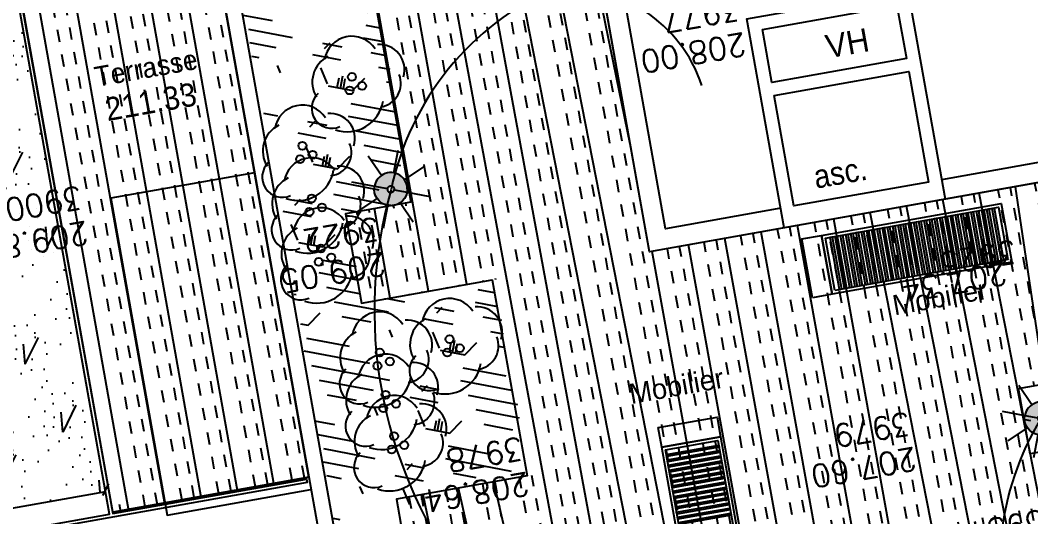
# Model space of a CAD drawing. Extents: x -2313930 to 3286427, y -3858277 to 2572692.
# Drawn here: x -5180 to -3658, y 3265 to 4014 of the extents above; entities that cross this region are included whole.
import ezdxf
from ezdxf.enums import TextEntityAlignment as Align
from ezdxf.lldxf.tags import DXFTag

# ---------------------------------------------------------------- set-up
doc = ezdxf.new("R2010")
doc.units = 0
doc.layers.add('_GAZELEC-RESERVATION 2', color=132, linetype='Continuous', lineweight=18)
doc.layers.add('Fond topo - P', color=252, linetype='Continuous', lineweight=50)
for name, color, linetype, plot in [('Fond topo - N', 252, 'Continuous', False), ('Fond topo - NCACHE', 252, 'Continuous', False), ('Fond topo - ZCACHE', 252, 'Continuous', False)]:
    doc.layers.add(name, color=color, linetype=linetype, plot=plot)
for name, color, linetype in [('Fond topo - Z_500', 252, 'Continuous'), ('prlm-VRD', 2, 'Continuous'), ('SA - arbuste', 252, 'Continuous'), ('SA - bât A-B', 252, 'Continuous'), ('SA - couvre sol', 252, 'Continuous'), ('SA - ECL-réso', 252, 'Eclairage public'), ('SA - platelage bois', 252, 'Continuous'), ('SA - végétation basse', 252, 'Continuous')]:
    doc.layers.add(name, color=color, linetype=linetype)
doc.styles.add('Arial', font='arial.ttf')
doc.styles.add('Lignes', font='arial.ttf', dxfattribs={"height": 0.35})
doc.styles.add('SIMPLEX', font='simplex_.ttf', dxfattribs={"height": 1.25})
tags = doc.linetypes.add('CACHE2', pattern=[4.762499928474426, 3.174999952316284, -1.587499976158142]).pattern_tags.tags
tags[6:7] = [DXFTag(74, 4), DXFTag(75, 0), DXFTag(340, '0'), DXFTag(46, 0.0), DXFTag(50, 0.0), DXFTag(44, 0.0), DXFTag(45, 0.0)]
tags[4:5] = [DXFTag(74, 4), DXFTag(75, 0), DXFTag(340, '0'), DXFTag(46, 0.0), DXFTag(50, 0.0), DXFTag(44, 0.0), DXFTag(45, 0.0)]
tags = doc.linetypes.add('Eclairage public', pattern='A,5,-0.25,["ECL",Lignes,S=1,R=0,X=0,Y=-0.18],-1.25', length=6.5).pattern_tags.tags
tags[15:16] = [DXFTag(74, 4), DXFTag(75, 0), DXFTag(340, '0'), DXFTag(46, 0.0), DXFTag(50, 0.0), DXFTag(44, 0.0), DXFTag(45, 0.0)]
tags[4:5] = [DXFTag(74, 4), DXFTag(75, 0), DXFTag(340, '0'), DXFTag(46, 0.0), DXFTag(50, 0.0), DXFTag(44, 0.0), DXFTag(45, 0.0)]
pattern_1 = [(280.4264001144857, (-277130161.1279894, -473864756.7787022), (55.32121061969438, 10.17969329456503), []), (280.4264001144857, (-277130142.6875859, -473864753.3854711), (55.32121061969438, 10.17969329456503), [18.75, -18.75]), (280.4264001144857, (-277130124.2471823, -473864749.99224), (55.32121061969438, 10.17969329456503), [18.75, -18.75])]
pattern_2 = [(349.2763985886067, (-277130161.1279894, -473864756.7787022), (22.32856350872324, 117.9043497231417), [37.5000005625, -202.5000030375]), (79.27639858860677, (-277130147.3110734, -473864759.3953308), (-235.8086994462835, 44.65712701744649), [15.000000225, -105.000001575]), (79.27639858860677, (-277130138.0997961, -473864761.1397498), (-235.8086994462835, 44.65712701744649), [15.000000225, -105.000001575]), (79.27639858860677, (-277130142.7054347, -473864760.2675403), (-235.8086994462835, 44.65712701744649), [18.75000028125, -101.25000151875]), (112.9664661186067, (-277130151.916716, -473864758.5231205), (-191.1515722884832, 280.4658259369293), [12.00000018, -420.7461593111922]), (45.58633105860677, (-277130133.4941673, -473864762.0119574), (22.32856353476547, 117.9043498154048), [12.00000018, -420.7461593111923]), (45.58633105860677, (-277130124.2828801, -473864763.7563783), (22.32856353476547, 117.9043498154048), [26.00000039, -406.6661590999923]), (112.9664661186067, (-277130161.1279894, -473864756.7787022), (-191.1515722884832, 280.4658259369293), [26.00000039, -406.6661590999922]), (349.2763985886067, (-277130073.3609553, -473864750.4999832), (22.32856350872324, 117.9043497231417), [44.42455106636825, -195.5754525336318]), (349.2763985886067, (-277130085.1249766, -473864728.4255323), (22.32856350872324, 117.9043497231417), [82.81008944215131, -56.09585564143782, 43.07431864611476, -58.01973967029608]), (349.2763985886067, (-277130096.7337571, -473864706.3804808), (22.32856350872324, 117.9043497231417), [119.4799495921992, -46.28746189431191, 29.47870124218051, -44.75389087130835]), (349.2763985886067, (-277130108.4191755, -473864684.3209158), (22.32856350872324, 117.9043497231417), [100.4611429069171, -139.5388606930829]), (349.2763985886067, (-277130104.5097786, -473864665.2146754), (22.32856350872324, 117.9043497231417), [65.56973938354608, -174.4302642164539])]

# ---------------------------------------------------------------- blocks, each defined once
blk = doc.blocks.new('Candélabre', base_point=(-13.42592592600001, -9.391534390999993))
for points in [[(-13.67592592600001, -9.391534390999993, -1), (-13.17592592600001, -9.391534390999993), (-13.37592592600001, -9.391534390999993, 1), (-13.475925926, -9.391534390999993)], [(-13.67592592600001, -9.391534390999993, -1), (-13.17592592600001, -9.391534390999993), (-13.37592592600001, -9.391534390999993, 1), (-13.475925926, -9.391534390999993)], [(-13.67592592600001, -9.391534390999993), (-13.475925926, -9.391534390999993, 1), (-13.37592592600001, -9.391534390999993), (-13.17592592600001, -9.391534390999993, -1)], [(-13.67592592600001, -9.391534390999993), (-13.475925926, -9.391534390999993, 1), (-13.37592592600001, -9.391534390999993), (-13.17592592600001, -9.391534390999993, -1)]]:
    blk.add_hatch(color=250).paths.add_polyline_path(points)
at = {"linetype": 'Continuous', "flags": 128}
for points in [[(-13.42592592600001, -9.141534390999993), (-13.42592592600001, -8.791534391999988)], [(-13.60270262100001, -9.214757695999992), (-13.850189994, -8.967270322999994)], [(-13.24914923200001, -9.214757696999996), (-13.001661857, -8.96727032199999)], [(-14.02592592600001, -9.391534390999993), (-13.67592592600001, -9.391534390999993)], [(-13.17592592600001, -9.391534390999993), (-12.825925927, -9.391534390999993)], [(-13.85018999600001, -9.815798461), (-13.60270262200001, -9.568311086999998)], [(-13.00166185800001, -9.815798458999993), (-13.249149231, -9.568311085999994)], [(-13.42592592600001, -9.991534390999988), (-13.42592592600001, -9.641534390999993)]]:
    blk.add_lwpolyline(points, dxfattribs=at)
for points in [[(-13.67592592600001, -9.391534390999993), (-13.475925926, -9.391534390999993, -1), (-13.37592592600001, -9.391534390999993), (-13.17592592600001, -9.391534390999993, 1)], [(-13.67592592600001, -9.391534390999993), (-13.475925926, -9.391534390999993, 1), (-13.37592592600001, -9.391534390999993), (-13.17592592600001, -9.391534390999993, -1)]]:
    blk.add_lwpolyline(points, format="xyb", close=True, dxfattribs=at)
blk = doc.blocks.new('PTOPO')
at = {"layer": 'Fond topo - NCACHE', "style": 'SIMPLEX'}
blk.add_attdef('MAT', text='', height=0.34, dxfattribs=at).set_placement((0.09999999986030161, -0.09999999962747097), align=Align.TOP_LEFT)
at = {"layer": 'Fond topo - ZCACHE', "style": 'SIMPLEX'}
blk.add_attdef('ALT', (0.09999999986030161, 0.09999999962747097), '', height=0.34, dxfattribs=at)
blk = doc.blocks.new('A$C1F970F0F')
at = {"layer": 'SA - couvre sol'}
h = blk.add_hatch(dxfattribs=at)
h.set_pattern_fill('PELOUSE6', color=256, scale=20.0000003, angle=-10.72360141139323, style=0, pattern_type=2)
h.set_pattern_definition(pattern_2)
h.paths.add_polyline_path([(-4530.741633449554, 2455.926691246847), (-4867.580476492296, 4346.064681598684), (-4492.490680951018, 4412.908908219637), (-4468.981122882024, 4280.987338359439), (-4647.173052249411, 4249.232004214435), (-4585.76748988437, 3904.660738842532), (-4684.216422805634, 3887.116292478393), (-4660.177072840863, 3752.221847930361), (-4463.279206866626, 3787.310740728484), (-4410.645867672823, 3491.963941874403), (-4607.543733624184, 3456.875049071948), (-4589.999287218625, 3358.426116119144), (-4491.550354280032, 3375.970562574789), (-4456.461461509119, 3179.072696582007), (-4554.910394430382, 3161.528250217867), (-4502.277055231032, 2866.181451267949), (-4108.481323419815, 2936.359236890188), (-4073.392430608696, 2739.461370984579), (-4368.739229498649, 2686.828031726479), (-4333.844448654861, 2491.019406444888)])
h = blk.add_hatch(dxfattribs=at)
h.set_pattern_fill('PELOUSE6', color=256, scale=20.0000003, angle=-10.72360141139323, style=0, pattern_type=2)
h.set_pattern_definition(pattern_2)
h.paths.add_polyline_path([(-3298.165509577112, 2675.607043131192), (-3333.056756284105, 2871.395554203723), (-3431.982729456081, 2853.766095122478), (-3467.0716222672, 3050.663961028087), (-3368.145649112554, 3068.293420017826), (-3403.234541883467, 3265.191286010609), (-3797.030273717561, 3195.013500392702), (-3814.574720123121, 3293.462433345506), (-3519.227921227619, 3346.095772507767), (-3554.31681402141, 3542.993638504882), (-3652.765747051507, 3525.449192066567), (-3670.310193457068, 3623.898125019371), (-3473.412327505706, 3658.987017821825), (-3526.045666699509, 3954.333816675906), (-3427.59673366941, 3971.878263114222), (-3199.716966173931, 2693.153391904228)])
at = {"layer": 'SA - platelage bois'}
h = blk.add_hatch(dxfattribs=at)
h.set_pattern_fill('PASSERELLE', color=256, scale=150, angle=-79.57359988551433, style=0, pattern_type=2)
h.set_pattern_definition(pattern_1)
h.paths.add_polyline_path([(-4335.267744219151, 4440.927387803801), (-4492.490680990537, 4412.908908511484), (-4468.981122882024, 4280.987338359439), (-4647.173052249411, 4249.232004214435), (-4585.76748988437, 3904.660738842532), (-4684.216422805634, 3887.116292478393), (-4660.177072840863, 3752.221847930361), (-4463.279206866626, 3787.310740728484), (-4410.645867672823, 3491.963941874403), (-4607.543733624184, 3456.875049071948), (-4589.999287218625, 3358.426116119144), (-4491.550354280032, 3375.970562574789), (-4456.461461509119, 3179.072696582007), (-4554.910394430382, 3161.528250217867), (-4537.365948024823, 3063.079317265063), (-4143.570216190728, 3133.25710288297), (-4064.620207443004, 2690.236904562595), (-4261.518073302859, 2655.14801174281), (-4270.290296560057, 2704.372478182124), (-4368.739229498649, 2686.828031726479), (-4333.843767498192, 2491.015584049302), (-3298.165509577112, 2675.607043131192), (-3324.284533135743, 2822.171087690233), (-3718.080264969837, 2751.993302072327), (-3726.852488209704, 2801.217768603146), (-3431.982729456081, 2853.766095122478), (-3467.0716222672, 3050.663961028087), (-3761.941380923771, 2998.115634395587), (-3814.574720123121, 3293.462433345506), (-3519.227921227619, 3346.095772507767), (-3554.31681402141, 3542.993638504882), (-3652.765747051507, 3525.449192066567), (-3670.310193457068, 3623.898125019371), (-3473.412327505706, 3658.987017821825), (-3526.045666699509, 3954.333816675906), (-4226.313273780827, 3829.540107731822)])
h = blk.add_hatch(dxfattribs=at)
h.set_pattern_fill('PASSERELLE', color=256, scale=150, angle=-79.57359988551433, style=0, pattern_type=2)
h.set_pattern_definition(pattern_1)
h.paths.add_polyline_path([(-5173.93547457107, 4218.407344270288), (-5034.359019091333, 3435.187811647954), (-4739.445304348425, 3490.251359636215), (-4878.588675675568, 4271.040683432549)])
at = {"layer": 'SA - végétation basse'}
h = blk.add_hatch(dxfattribs=at)
h.set_pattern_fill('PELOUSE3', color=256, scale=30.0000012, angle=-10.72360141139323, style=0, pattern_type=2)
h.set_pattern_definition([(63.75228758860676, (-277130161.1279894, -473864756.7787022), (-23.45095126548362, 279.2401461521268), [45.00000179999999, -235.223134908925]), (63.75228758860676, (-277130070.6913459, -473864682.3057902), (-23.45095126548362, 279.2401461521268), [45.00000179999999, -235.223134908925]), (63.75228758860676, (-277129980.2547024, -473864607.8328782), (-23.45095126548362, 279.2401461521268), [45.00000179999999, -235.223134908925]), (94.80050958860676, (-277130161.1279894, -473864756.7787022), (-147.3804408980185, 27.9107051026506), [30.00000119999999, -250.223135508925]), (94.80050958860676, (-277130070.6913459, -473864682.3057902), (-147.3804408980185, 27.9107051026506), [30.00000119999999, -250.223135508925]), (94.80050958860676, (-277129980.2547024, -473864607.8328782), (-147.3804408980185, 27.9107051026506), [30.00000119999999, -250.223135508925]), (349.2763985886067, (-277130150.4254121, -473864748.9555228), (90.43664346942202, 74.47291196122701), [0, -150.000006]), (349.2763985886067, (-277130128.2907439, -473864741.178331), (90.43664346942202, 74.47291196122701), [0, -150.000006]), (349.2763985886067, (-277130131.1123402, -473864724.186572), (90.43664346942202, 74.47291196122701), [0, -150.000006]), (349.2763985886067, (-277130107.9907268, -473864726.3211191), (90.43664346942202, 74.47291196122701), [0, -150.000006]), (349.2763985886067, (-277130114.7958684, -473864688.3802859), (90.43664346942202, 74.47291196122701), [0, -150.000006]), (349.2763985886067, (-277130145.871033, -473864715.8131706), (90.43664346942202, 74.47291196122701), [0, -150.000006]), (349.2763985886067, (-277130146.4181992, -473864709.3189448), (90.43664346942202, 74.47291196122701), [0, -150.000006]), (349.2763985886067, (-277130146.4030777, -473864682.394556), (90.43664346942202, 74.47291196122701), [0, -150.000006]), (349.2763985886067, (-277130175.4900693, -473864748.6971968), (90.43664346942202, 74.47291196122701), [0, -150.000006]), (349.2763985886067, (-277130174.2875769, -473864733.9636422), (90.43664346942202, 74.47291196122701), [0, -150.000006]), (349.2763985886067, (-277130189.2665902, -473864747.5843463), (90.43664346942202, 74.47291196122701), [0, -150.000006]), (349.2763985886067, (-277130188.2321773, -473864725.3383205), (90.43664346942202, 74.47291196122701), [0, -150.000006]), (349.2763985886067, (-277130175.8128164, -473864713.4801186), (90.43664346942202, 74.47291196122701), [0, -150.000006]), (349.2763985886067, (-277130177.2053921, -473864699.0031776), (90.43664346942202, 74.47291196122701), [0, -150.000006]), (349.2763985886067, (-277130185.5838336, -473864679.4629427), (90.43664346942202, 74.47291196122701), [0, -150.000006]), (349.2763985886067, (-277130158.2804474, -473864698.11404), (90.43664346942202, 74.47291196122701), [0, -150.000006]), (349.2763985886067, (-277130203.1613337, -473864706.8047658), (90.43664346942202, 74.47291196122701), [0, -150.000006]), (349.2763985886067, (-277130212.652973, -473864733.433686), (90.43664346942202, 74.47291196122701), [0, -150.000006]), (349.2763985886067, (-277130184.8232839, -473864761.1398489), (90.43664346942202, 74.47291196122701), [0, -150.000006]), (349.2763985886067, (-277130166.9053067, -473864770.5176433), (90.43664346942202, 74.47291196122701), [0, -150.000006]), (349.2763985886067, (-277130182.8034158, -473864783.9612368), (90.43664346942202, 74.47291196122701), [0, -150.000006]), (349.2763985886067, (-277130135.5774301, -473864791.408701), (90.43664346942202, 74.47291196122701), [0, -150.000006]), (349.2763985886067, (-277130151.59432, -473864765.1885123), (90.43664346942202, 74.47291196122701), [0, -150.000006]), (349.2763985886067, (-277130132.6665843, -473864764.2846365), (90.43664346942202, 74.47291196122701), [0, -150.000006])])
h.paths.add_polyline_path([(-5619.730963426575, 4212.02499725101), (-5191.837471745217, 4288.279296829281), (-5045.695815772919, 3468.21978819995), (-5473.51785215602, 3391.978222540431)])
at = {"layer": 'SA - arbuste', "ltscale": 0.800000011920929}
for centre in [(-4674.51565389294, 4093.340562589161), (-4659.081272400595, 4079.760968968443), (-4677.990261820582, 4073.052746747893), (-4749.073727792731, 3989.572516304966), (-4752.548335720372, 3969.284700463697), (-4733.639346300385, 3975.992922684248), (-4735.03578980674, 3910.206247288848), (-4719.601408314395, 3896.626653668131), (-4738.510397734382, 3889.91843144758), (-4721.03924842923, 3834.885069541161), (-4705.604866919555, 3821.305476011948), (-4724.513856356872, 3814.597253699892), (-4527.321608269306, 3698.07524560552), (-4632.59426815174, 3678.021523304503), (-4511.88722677696, 3684.495651984803), (-4617.159886659394, 3664.441929683785), (-4530.796216214277, 3677.787429672746), (-4636.068876079382, 3657.733707463235), (-4623.658505609221, 3614.344604642291), (-4627.133113536863, 3594.056788801023), (-4608.224124116875, 3600.765011021573), (-4610.979203864042, 3551.958245270849), (-4614.453811791684, 3531.670429429581), (-4595.544822371696, 3538.378651650132)]:
    blk.add_circle(centre, 6, dxfattribs=at)
at = {"layer": 'SA - arbuste', "ltscale": 0.6399999856948853}
for centre, radius, start, end in [((-4674.627551410949, 4112.936088952149), 41.674688, 32.90494467775616, 171.122222747956), ((-4633.021522029882, 4104.364449390576), 37.72767999999999, 342.9842594908044, 94.63470461757107), ((-4691.024584232884, 4085.489807676705), 43.180544, 116.3248626312973, 211.8320556308634), ((-4636.354706313675, 4083.361419451466), 35.676672, 277.8831336789501, 22.28760147896251), ((-4704.707870281487, 4046.103432866032), 30.327872, 133.2696686423436, 293.7521367830749), ((-4749.185625310739, 4009.168042667953), 41.674688, 32.90494467775616, 171.1222224813845), ((-4681.476664167163, 4065.492627088513), 54.727168, 251.0377365523678, 350.7437825057393), ((-4707.579595929672, 4000.59640310638), 37.72767999999999, 342.9842594908044, 94.63470461757107), ((-4765.582658155551, 3981.721761396842), 43.180544, 116.3248626312973, 211.8320556308634), ((-4710.912780236341, 3979.593373171603), 35.676672, 277.8831336789501, 22.28760178340445), ((-4779.265944181276, 3942.335386581836), 30.327872, 133.2696683174558, 293.7521367830749), ((-4735.147687342078, 3929.80177356033), 41.674688, 32.90494467775616, 171.1222224813845), ((-4693.541657961011, 3921.230133998757), 37.72767999999999, 342.9842594908044, 94.63470461757107), ((-4756.03473808983, 3961.72458080865), 54.727168, 251.0377364883117, 350.7437825057393), ((-4751.544720169561, 3902.355492380724), 43.180544, 116.3248626312973, 211.8320556308634), ((-4696.87484225035, 3900.227104155485), 35.676672, 277.8831336789501, 22.28760178340445), ((-4765.228006212615, 3862.969117474213), 30.327872, 133.2696686423436, 293.7521367830749), ((-4721.151145947239, 3854.480595904148), 41.674688, 32.90494467775616, 171.1222224813845), ((-4679.545116566172, 3845.908956342575), 37.72767999999999, 342.9842594908044, 94.63470469373227), ((-4741.99680010384, 3882.358311792532), 54.727168, 251.0377364883117, 350.7437825057393), ((-4737.54817879205, 3827.034314633037), 43.180544, 116.3248626312973, 211.8320556308634), ((-4682.87830087284, 3824.905926407798), 35.676672, 277.8831336789501, 22.28760178340445), ((-4751.231464840652, 3787.647939822364), 30.327872, 133.2696686423436, 293.7521365777301), ((-4728.00025872633, 3807.037134044845), 54.727168, 251.0377364883117, 350.7437829327423), ((-4527.433505804644, 3717.670771877002), 41.674688, 32.90494467775616, 171.1222224813845), ((-4485.827476423578, 3709.099132315429), 37.72767999999999, 342.9842594908044, 94.63470461757107), ((-4632.706165669748, 3697.617049667491), 41.674688, 32.90494467775616, 171.1222224813845), ((-4591.100136306011, 3689.045410014412), 37.72767999999999, 342.9842594908044, 94.63470461757107), ((-4543.830538649456, 3690.22449060589), 43.180544, 116.3248626312973, 211.8320556308634), ((-4649.10319851456, 3670.17076839638), 43.180544, 116.3248626312973, 211.8320556308634), ((-4489.160660712916, 3688.096102472157), 35.676672, 277.883133562608, 22.28760147896251), ((-4623.77040312723, 3633.940131005279), 41.674688, 32.90494450850222, 171.122222747956), ((-4594.43332059535, 3668.04238017114), 35.676672, 277.8831336789501, 22.28760178340445), ((-4557.513824675181, 3650.838115790885), 30.327872, 133.2696683174558, 293.7521367830749), ((-4582.164373769039, 3625.368491448038), 37.72767999999999, 342.9842594908044, 94.63470469373227), ((-4534.282618583735, 3670.227310017699), 54.727168, 251.0377364883117, 350.7437827194919), ((-4662.786484540286, 3630.784393581374), 30.327872, 133.2696683174558, 293.7521367830749), ((-4640.167435972041, 3606.493849734167), 43.180544, 116.3248626312973, 211.8320556308634), ((-4639.555278448839, 3650.173587808187), 54.727168, 251.0377364883117, 350.7437825057393), ((-4611.09110138205, 3571.553771633837), 41.674688, 32.90494450850222, 171.122222747956), ((-4585.497558052831, 3604.365461508928), 35.676672, 277.8831336789501, 22.28760178340445), ((-4569.485072000984, 3562.982132072264), 37.72767999999999, 342.9842594908044, 94.63470469373227), ((-4653.850722020643, 3567.107474923494), 30.327872, 133.2696686423436, 293.7521365777301), ((-4627.488134226862, 3544.107490362726), 43.180544, 116.3248626312973, 211.8320557992154), ((-4630.619515906321, 3586.496669145975), 54.727168, 251.0377365152544, 350.7437825057393), ((-4572.818256307652, 3541.979102137487), 35.676672, 277.8831336789501, 22.28760178340445), ((-4641.171420252587, 3504.72111554772), 30.327872, 133.2696686423436, 293.7521365777301), ((-4617.940214161141, 3524.110309774534), 54.727168, 251.0377364883117, 350.7437829327423)]:
    blk.add_arc(centre, radius, start, end, dxfattribs=at)
at = {"layer": 'SA - bât A-B', "linetype": 'Continuous', "ltscale": 2.539999961853027, "elevation": 9.999999999999998e-08, "flags": 128}
for points in [[(-4891.208220167493, 4341.854014492964), (-4550.158628513374, 2428.087821803657), (-3171.873868801296, 2673.710017606947), (-3404.319882600679, 3978.057930172946), (-2379.562068281582, 4160.679690604004), (-2625.183937557962, 5538.9626177042), (-5028.226891870663, 5110.720795591417), (-4919.630223348451, 4501.341285905692)], [(-4870.387587714489, 4361.816510965448), (-4530.741633449554, 2455.926691246847), (-3199.716966173931, 2693.153391904228), (-3432.158289101265, 3997.474982045343), (-2407.400474873673, 4180.096742493728), (-2644.601016008993, 5511.124216758372), (-5000.388478969709, 5091.303708193815), (-4893.195368027506, 4489.800123754009)], [(-4028.476644085583, 3895.268947438105), (-4202.042121845539, 3864.33808688549), (-4305.733258376407, 4446.190687121713), (-3536.551398338173, 4583.265508594228), (-3432.860261692925, 4001.412908336342), (-3786.3293732782, 3938.421673270128)], [(-3519.227921227619, 3346.095772507767), (-3554.31681402141, 3542.993638504882), (-3652.765747051507, 3525.449192066567), (-3670.310193457068, 3623.898125019371), (-3473.412327505706, 3658.987017821825), (-3526.045673387598, 3954.333854435716), (-4226.313273780827, 3829.540107731822), (-4335.267744219151, 4440.927387803801), (-4492.490680990537, 4412.908908511484), (-4468.981122882024, 4280.987338359439), (-4647.173052249411, 4249.232004214435), (-4585.767489775534, 3904.660738916708), (-4684.216422788304, 3887.116292569898), (-4660.177072840863, 3752.221847930361), (-4463.279206866626, 3787.310740728484), (-4410.645867672823, 3491.963941874403), (-4607.543733624184, 3456.875049071948), (-4589.999287218625, 3358.426116119144)]]:
    blk.add_lwpolyline(points, dxfattribs=at)
at = {"layer": 'SA - bât A-B', "ltscale": 2.539999961853027, "elevation": 9.999999999999998e-08, "flags": 128}
for points in [[(-4880.606287056421, 4282.362310870307), (-4879.72906472349, 4277.439864101785), (-5175.074775250284, 4224.800417823336), (-5034.359019091333, 3435.187811647954), (-4742.95190375203, 3487.125357388083), (-4742.0746814191, 3482.202910619562), (-5506.038401039833, 3346.058006703334), (-5506.9156234303, 3350.980453293176), (-5039.702805419353, 3434.235493811883), (-5325.847200644801, 5039.906584612185), (-5793.058930253068, 4956.64543678128), (-5793.936152585999, 4961.567883549801), (-5026.033836163125, 5098.414679262473), (-5025.156613887041, 5093.492232694292), (-5320.502392487839, 5040.853168600118), (-5175.951997384936, 4229.722863511644)], [(-5319.786993428183, 5005.90032837553), (-5325.846112407806, 5039.900477426152), (-5793.053067816459, 4956.612540485261), (-5506.909760993689, 3350.947556997156), (-5039.702805510859, 3434.235493829213), (-5045.76192449048, 3468.235642879835), (-5473.589306774858, 3391.965484701508), (-5747.614375747221, 4929.630170014192)], [(-5173.93547457107, 4218.407344270288), (-4878.588675675568, 4271.040683432549), (-4739.445304348425, 3490.251359636215), (-5034.79210323838, 3437.618020378115)]]:
    blk.add_lwpolyline(points, close=True, dxfattribs=at)
at = {"layer": 'SA - bât A-B', "linetype": 'Continuous', "ltscale": 2.539999961853027, "elevation": 9.999999999999998e-08, "flags": 128}
for points in [[(-3398.062247843995, 3977.141562340628), (-4226.31346780538, 3829.540073100857), (-4340.531272225337, 4470.462033117427), (-3512.280052338127, 4618.063522466034)], [(-3781.066039388073, 3908.886993342867), (-4023.213310178128, 3865.734267602349), (-4079.355542407167, 4180.770874516427), (-3837.20827163999, 4223.923600261277)], [(-4056.156866521282, 4164.589977156893), (-3853.389169009403, 4200.724924448354), (-3839.178168021391, 4120.981292505408), (-4041.945865647653, 4084.846345235608)], [(-4038.436976366541, 4065.156558645047), (-3835.669278780485, 4101.291505827674), (-3806.019159923178, 3934.912783951928), (-4008.786857435058, 3898.777836660467)], [(-3951.25315903725, 3765.810124615847), (-3967.043160793589, 3854.414164319123), (-3696.308595148335, 3902.661391941519), (-3680.518593391995, 3814.057352238242)], [(-3947.207934787789, 3771.609793610367), (-3961.243491820732, 3850.36893995528), (-3700.353819512177, 3896.861722968661), (-3686.318262364854, 3818.102576602085)], [(-3766.883790525954, 3803.745106756117), (-3780.919347667731, 3882.504253026855), (-3777.965879628872, 3883.030586459264), (-3763.930322573054, 3804.271440110017)], [(-3759.00787587628, 3805.148662314355), (-3773.043433006274, 3883.907808772436), (-3770.089965058921, 3884.434142222175), (-3756.054407911596, 3805.674995855599)], [(-3751.131961306328, 3806.552218077265), (-3765.167518362146, 3885.311364426511), (-3762.214050409245, 3885.837697780412), (-3748.178493267468, 3807.078551509675)], [(-3743.25604664487, 3807.955773822847), (-3757.291603792195, 3886.714920189422), (-3754.338135747788, 3887.241253525993), (-3740.302578606011, 3808.482107255256)], [(-3735.380131983414, 3809.359329568428), (-3749.415689130738, 3888.118475935004), (-3746.462221086331, 3888.644809271575), (-3732.426664053389, 3809.88566292666)], [(-3727.504217339285, 3810.762885222503), (-3741.53977446928, 3889.522031680584), (-3738.586306516379, 3890.048365034485), (-3724.550749409262, 3811.289218580736)], [(-3719.628302677829, 3812.166440968084), (-3733.663859825152, 3890.92558733466), (-3730.710391872252, 3891.451920688561), (-3716.674834724927, 3812.692774321984)], [(-3711.752388107877, 3813.569996730995), (-3725.787945140819, 3892.329143075909), (-3722.834477210794, 3892.855476434142), (-3708.79892006347, 3814.096330067566)], [(-3703.876473463749, 3814.97355238507), (-3717.912030611073, 3893.732698751646), (-3714.958562549337, 3894.259032179723), (-3700.923005402013, 3815.499885813147)], [(-3696.000558819621, 3816.377108039146), (-3710.036115944068, 3895.136254401389), (-3707.08264788788, 3895.662587925304), (-3693.047090849391, 3816.903441484552)], [(-3853.518851572532, 3788.305993890421), (-3867.554408696979, 3867.065140252664), (-3864.600940675449, 3867.591473593568), (-3850.565383528125, 3788.832327226992)], [(-3845.642936888198, 3789.70954963167), (-3859.678494035522, 3868.468695998245), (-3856.725025991116, 3868.995029334817), (-3842.689468958174, 3790.235882989902)], [(-3837.76702224407, 3791.113105285745), (-3851.802579374065, 3869.872251743826), (-3848.84911144404, 3870.398585102059), (-3834.813554314045, 3791.639438643978)], [(-3829.891107582613, 3792.516661031326), (-3843.926664747266, 3871.275807306396), (-3840.973196777036, 3871.802140751803), (-3826.937639652589, 3793.042994389559)], [(-3822.01519302999, 3793.920216702731), (-3836.050750085808, 3872.679363051977), (-3833.097282115579, 3873.205696497384), (-3819.061724991131, 3794.44655013514)], [(-3814.139278385863, 3795.323772356806), (-3828.174835515858, 3874.082918814888), (-3825.22136747145, 3874.609252151459), (-3811.185810306798, 3795.850105876389)], [(-3806.263363724405, 3796.727328102388), (-3820.29892087173, 3875.486474468963), (-3817.345452827323, 3876.012807805534), (-3803.309895777052, 3797.253661552126)], [(-3798.387449062949, 3798.130883847969), (-3812.423006210272, 3876.890030214545), (-3809.469538257372, 3877.416363568445), (-3795.433981110047, 3798.65721720187)], [(-3790.511534401491, 3799.53443959355), (-3804.547091525939, 3878.293585955794), (-3801.593623595914, 3878.819919314026), (-3787.558066448591, 3800.06077294745)], [(-3782.635619848868, 3800.937995264955), (-3796.671176864481, 3879.697141701375), (-3793.717708934457, 3880.223475059608), (-3779.682151804462, 3801.464328601526)], [(-3774.759705187412, 3802.341551010536), (-3788.79526231186, 3881.10069737278), (-3785.841794290329, 3881.627030713683), (-3771.806237143004, 3802.867884347107)], [(-3980.787838978724, 3760.546790775805), (-3996.577840660887, 3849.150830370247), (-3967.043160793589, 3854.414164319123), (-3951.25315903725, 3765.810124615847)], [(-3940.153912504727, 3772.866881003063), (-3954.189469652051, 3851.626027369638), (-3951.236001722026, 3852.15236072787), (-3937.200444557373, 3773.393214452801)], [(-3932.277997957652, 3774.270436770305), (-3946.313554990594, 3853.029583115219), (-3943.360087060569, 3853.555916473452), (-3929.324529913245, 3774.796770106876)], [(-3924.402083290647, 3775.673992420048), (-3938.437640420642, 3854.43313887813), (-3935.484172376236, 3854.959472214701), (-3921.448615269117, 3776.200325760952)], [(-3916.52616862919, 3777.07754816563), (-3930.561725776514, 3855.836694532205), (-3927.608257732107, 3856.363027868776), (-3913.572700699165, 3777.603881523862)], [(-3908.650253967732, 3778.481103911211), (-3922.685811115057, 3857.240250277787), (-3919.732343162155, 3857.766583631687), (-3905.696786037709, 3779.007437269443)], [(-3900.774339306276, 3779.884659656792), (-3914.809896453599, 3858.643806023368), (-3911.856428500699, 3859.170139377268), (-3897.820871376251, 3780.410993015024)], [(-3892.898424753654, 3781.288215328197), (-3906.933981803924, 3860.047361581605), (-3903.980513839241, 3860.57369512285), (-3889.944956709247, 3781.814548664768)], [(-3885.022510109525, 3782.691770982272), (-3899.058067256849, 3861.450917348848), (-3896.104599195114, 3861.977250776925), (-3882.069042047789, 3783.218104410349)], [(-3877.146595448068, 3784.095326727854), (-3891.182152572516, 3862.854473090097), (-3888.228684550985, 3863.380806431), (-3874.193127477838, 3784.621660173259)], [(-3869.27068080394, 3785.498882381929), (-3883.306237911059, 3864.258028835678), (-3880.352769981034, 3864.784362193911), (-3866.317212816381, 3786.025215918841)], [(-3861.394766233988, 3786.902438144839), (-3875.43032326693, 3865.661584489753), (-3872.476855336906, 3866.187917847986), (-3858.441298189582, 3787.428771481411)], [(-4213.04097762436, 3564.762539039226), (-4124.436937925416, 3580.552540772689), (-4119.173604040837, 3551.017860941265), (-4207.77764375711, 3535.227859116297)], [(-4207.77764375711, 3535.227859116297), (-4119.173604040837, 3551.017860941265), (-4070.926376472858, 3280.283295258922), (-4159.530416171803, 3264.49329352546)], [(-4201.977974766923, 3531.182634843959), (-4123.218828381803, 3545.218191964075), (-4076.726045463046, 3284.328519531259), (-4155.485191830837, 3270.29296250265)], [(-4200.720887388438, 3524.128612610982), (-4121.961741003319, 3538.164169731097), (-4121.435407539368, 3535.210701733658), (-4200.194553924489, 3521.175144613542)], [(-4199.317331665734, 3516.252697953857), (-4120.558185263284, 3530.288255165478), (-4120.031851931047, 3527.334787098195), (-4198.790998184454, 3513.299230047924)], [(-4197.91377594303, 3508.376783296732), (-4119.154629540581, 3522.412340508353), (-4118.628296208341, 3519.45887244107), (-4197.387442484626, 3505.423315395131)], [(-4196.510220220324, 3500.500868639607), (-4117.751073840752, 3514.536425855561), (-4117.224740468308, 3511.582957875451), (-4195.983886853427, 3497.547400755335)], [(-4195.106664503167, 3492.62495407832), (-4116.347518135376, 3506.66051110693), (-4115.821184745602, 3503.707043218326), (-4194.580331130722, 3489.67148609821)], [(-4193.703108780462, 3484.749039421195), (-4114.943962378013, 3498.784596632816), (-4114.417629022897, 3495.831128561201), (-4193.176775408017, 3481.795571441085)], [(-4192.299553057757, 3476.87312476407), (-4113.540406672637, 3490.908681884186), (-4113.014073300194, 3487.955213904076), (-4191.773219667984, 3473.919656875466)], [(-4190.895997335052, 3468.997210106946), (-4112.136851041439, 3483.03276724439), (-4111.610517560159, 3480.079299338457), (-4190.369663945279, 3466.043742218341)], [(-4189.492441703853, 3461.12129546715), (-4110.733295318733, 3475.156852587265), (-4110.206961860331, 3472.203384685664), (-4188.966108222574, 3458.167827561217)], [(-4188.088885963819, 3453.245380901531), (-4109.329739596028, 3467.28093793014), (-4108.803406229132, 3464.327470045869), (-4187.562552522746, 3450.291912908424)], [(-4186.685330241115, 3445.369466244406), (-4107.926183878871, 3459.405023368854), (-4107.399850506426, 3456.451555388744), (-4186.158996800041, 3442.415998251299)], [(-4185.281774541287, 3437.493551591613), (-4106.522628156166, 3451.529108711729), (-4105.996294783722, 3448.575640731619), (-4184.755441151512, 3434.540083703009)], [(-4183.878218818581, 3429.617636934488), (-4105.119072433462, 3443.653194054604), (-4104.592739043688, 3440.699726166), (-4183.351885428808, 3426.664169045885)], [(-4182.474663078548, 3421.741722368869), (-4103.715516710757, 3435.777279397479), (-4103.189183320983, 3432.823811508875), (-4181.948329723432, 3418.788254297254)]]:
    blk.add_lwpolyline(points, close=True, dxfattribs=at)
at = {"layer": 'SA - bât A-B', "linetype": 'CACHE2', "ltscale": 0.1500000059604645, "elevation": 9.999999999999998e-08, "flags": 128}
blk.add_lwpolyline([(-4821.185485955293, 3948.928338046921), (-5037.773138442799, 3910.330556000443), (-4952.699512058281, 3432.948280208203), (-4736.111859530571, 3471.546062341855)], dxfattribs=at)
at = {"layer": 'SA - ECL-réso', "ltscale": 0.75, "elevation": 9.999999999999998e-08, "flags": 128}
blk.add_lwpolyline([(-4147.194311888063, 4080.129968697482, 0.3461317724329636), (-4369.874974451702, 4227.062549708057, 0.2412726222501949), (-4615.533278049003, 3923.516989128872, 0.2293300014511306), (-4512.327666494318, 3346.350587378748, -0.3310049230299431), (-4115.302226212525, 2825.990739713797, -0.235092745844293), (-3418.516958922506, 2955.622052266285, -0.471621246903067), (-3636.203820858852, 3578.55210960342)], format="xyb", dxfattribs=at)
at = {"layer": 'SA - platelage bois', "elevation": 9.999999999999998e-08, "flags": 128}
blk.add_lwpolyline([(-3519.227921227619, 3346.095772507767), (-3554.31681402141, 3542.993638504882), (-3652.765747051507, 3525.449192066567), (-3670.310193457068, 3623.898125019371), (-3473.412327505706, 3658.987017821825), (-3526.045666699509, 3954.333816675906), (-4226.313273780827, 3829.540107731822), (-4335.267744219151, 4440.927387803801), (-4492.490680990537, 4412.908908511484), (-4468.981122882024, 4280.987338359439), (-4647.173052249411, 4249.232004214435), (-4585.76748988437, 3904.660738842532), (-4684.216422805634, 3887.116292478393), (-4660.177072840863, 3752.221847930361), (-4463.279206866626, 3787.310740728484), (-4410.645867672823, 3491.963941874403), (-4607.543733624184, 3456.875049071948), (-4589.999287218625, 3358.426116119144)], dxfattribs=at)
blk.add_lwpolyline([(-5173.93547457107, 4218.407344270288), (-5034.359019091333, 3435.187811647954), (-4739.445304348425, 3490.251359636215), (-4878.588675675568, 4271.040683432549)], close=True, dxfattribs=at)
at = {"layer": 'Fond topo - P', "ltscale": 2}
ref = blk.add_blockref('PTOPO', (-4075.857145891084, 4171.660410919055), dxfattribs=dict(at, xscale=99.99999999999994, yscale=99.99999999999994, zscale=99.99999999999994, rotation=190.0656205306617))
ref.add_attrib('MAT', '3977', dxfattribs={"layer": 'Fond topo - N', "color": 0, "ltscale": 2, "height": 33.99999999999999, "rotation": 190.0656204987762, "style": 'SIMPLEX'}).set_placement((-4087.450987757642, 4179.758733486402), align=Align.TOP_LEFT)
ref.add_attrib('ALT', '208.00', (-4083.955468614234, 4160.066569105699), dxfattribs={"layer": 'Fond topo - Z_500', "color": 0, "ltscale": 2, "height": 33.99999999999999, "rotation": 190.0656204987762, "style": 'SIMPLEX'})
ref = blk.add_blockref('PTOPO', (-5066.708077639113, 3887.486952088982), dxfattribs=dict(at, xscale=99.99999999999994, yscale=99.99999999999994, zscale=99.99999999999994, rotation=190.0656205306617))
ref.add_attrib('MAT', '3900', dxfattribs={"layer": 'Fond topo - N', "color": 0, "ltscale": 2, "height": 33.99999999999999, "rotation": 190.0656204987762, "style": 'SIMPLEX'}).set_placement((-5078.301919448137, 3895.585274835009), align=Align.TOP_LEFT)
ref.add_attrib('ALT', '209.84', (-5074.806400362264, 3875.893110275627), dxfattribs={"layer": 'Fond topo - Z_500', "color": 0, "ltscale": 2, "height": 33.99999999999999, "rotation": 190.0656204987762, "style": 'SIMPLEX'})
ref = blk.add_blockref('PTOPO', (-4618.657975977402, 3840.472511202522), dxfattribs=dict(at, xscale=99.99999999999994, yscale=99.99999999999994, zscale=99.99999999999994, rotation=190.0656205306617))
ref.add_attrib('MAT', '3922', dxfattribs={"layer": 'Fond topo - N', "color": 0, "ltscale": 2, "height": 33.99999999999999, "rotation": 190.0656204987762, "style": 'SIMPLEX'}).set_placement((-4630.251817861289, 3848.570833678364), align=Align.TOP_LEFT)
ref.add_attrib('ALT', '209.05', (-4626.756298700551, 3828.878669389167), dxfattribs={"layer": 'Fond topo - Z_500', "color": 0, "ltscale": 2, "height": 33.99999999999999, "rotation": 190.0656204987762, "style": 'SIMPLEX'})
ref = blk.add_blockref('PTOPO', (-3659.083577978654, 3806.03203768021), dxfattribs=dict(at, xscale=99.99999999999994, yscale=99.99999999999994, zscale=99.99999999999994, rotation=190.0656205306617))
ref.add_attrib('MAT', '3925', dxfattribs={"layer": 'Fond topo - N', "color": 0, "ltscale": 2, "height": 33.99999999999999, "rotation": 190.0656204987762, "style": 'SIMPLEX'}).set_placement((-3670.677419787678, 3814.130360426236), align=Align.TOP_LEFT)
ref.add_attrib('ALT', '207.34', (-3690.87260416131, 3815.071805829692), dxfattribs={"layer": 'Fond topo - Z_500', "color": 0, "ltscale": 2, "height": 33.99999999999999, "rotation": 190.0656204987762, "style": 'SIMPLEX'})
ref = blk.add_blockref('PTOPO', (-3819.031050312029, 3546.745562815967), dxfattribs=dict(at, xscale=99.99999999999994, yscale=99.99999999999994, zscale=99.99999999999994, rotation=190.0656205306617))
ref.add_attrib('MAT', '3979', dxfattribs={"layer": 'Fond topo - N', "color": 0, "ltscale": 2, "height": 33.99999999999999, "rotation": 190.0656204987762, "style": 'SIMPLEX'}).set_placement((-3830.624892178588, 3554.843885383314), align=Align.TOP_LEFT)
ref.add_attrib('ALT', '207.60', (-3827.129373058056, 3535.151721006943), dxfattribs={"layer": 'Fond topo - Z_500', "color": 0, "ltscale": 2, "height": 33.99999999999999, "rotation": 190.0656204987762, "style": 'SIMPLEX'})
ref = blk.add_blockref('PTOPO', (-4402.38325391043, 3509.26759407084), dxfattribs=dict(at, xscale=99.99999999999994, yscale=99.99999999999994, zscale=99.99999999999994, rotation=190.0656205306617))
ref.add_attrib('MAT', '3978', dxfattribs={"layer": 'Fond topo - N', "color": 0, "ltscale": 2, "height": 33.99999999999999, "rotation": 190.0656204987762, "style": 'SIMPLEX'}).set_placement((-4413.977095794316, 3517.365916546682), align=Align.TOP_LEFT)
ref.add_attrib('ALT', '208.64', (-4410.481576650909, 3497.673752165979), dxfattribs={"layer": 'Fond topo - Z_500', "color": 0, "ltscale": 2, "height": 33.99999999999999, "rotation": 190.0656204987762, "style": 'SIMPLEX'})
ref = blk.add_blockref('PTOPO', (-3616.853019720252, 3399.750025938126), dxfattribs=dict(at, xscale=99.99999999999994, yscale=99.99999999999994, zscale=99.99999999999994, rotation=190.0656205306617))
ref.add_attrib('MAT', '3951', dxfattribs={"layer": 'Fond topo - N', "color": 0, "ltscale": 2, "height": 33.99999999999999, "rotation": 190.0656204987762, "style": 'SIMPLEX'}).set_placement((-3628.446861552151, 3407.848348688486), align=Align.TOP_LEFT)
ref.add_attrib('ALT', '207.02', (-3455.907151491421, 3407.592272490561), dxfattribs={"layer": 'Fond topo - Z_500', "color": 0, "ltscale": 2, "height": 33.99999999999999, "rotation": 190.0656204987762, "style": 'SIMPLEX'})
at = {"layer": 'SA - ECL-réso', "linetype": 'ByBlock', "xscale": 99.99999999999999, "yscale": 99.99999999999999, "zscale": 99.99999999999999, "rotation": 349.2763985886067}
for p in [(-4615.934740438584, 3924.100869706835), (-3636.203820858852, 3578.55210960342)]:
    blk.add_blockref('Candélabre', p, dxfattribs=at)
at = {"layer": 'SA - bât A-B', "style": 'Arial'}
for s, height, width, p in [('VH', 35.3557278, 0.9535418152809143, (-3957.344726792758, 4121.069867027781)), ('Terrasse', 30.3049096, 0.9375, (-5059.157716523849, 4078.064908804325)), ('211.33', 34.99999999999999, 0.9273999929428101, (-5042.704119961389, 4026.506391068336)), ('asc.', 35.3557278, 0.8877832293510437, (-3975.450212635568, 3924.754013311129)), ('Mobilier', 30.3049096, 0.9703073501586914, (-3857.141994134981, 3733.891037837115)), ('Mobilier', 30.3049096, 0.9703073501586914, (-4253.843019829565, 3600.2186913189))]:
    blk.add_text(s, height=height, rotation=10.10452419321967, dxfattribs=dict(at, width=width)).set_placement(p)

msp = doc.modelspace()

# ---------------------------------------------------------------- linework, layer by layer
at = {"layer": '_GAZELEC-RESERVATION 2'}
msp.add_circle((486248.4803309143, -227485.9628347494), 2800178.148749841, dxfattribs=at)

# ---------------------------------------------------------------- block references
at = {"layer": 'prlm-VRD'}
msp.add_blockref('A$C1F970F0F', (-5.729869075061288, -165.0016201740946), dxfattribs=at)

doc.saveas('drawing.dxf')
